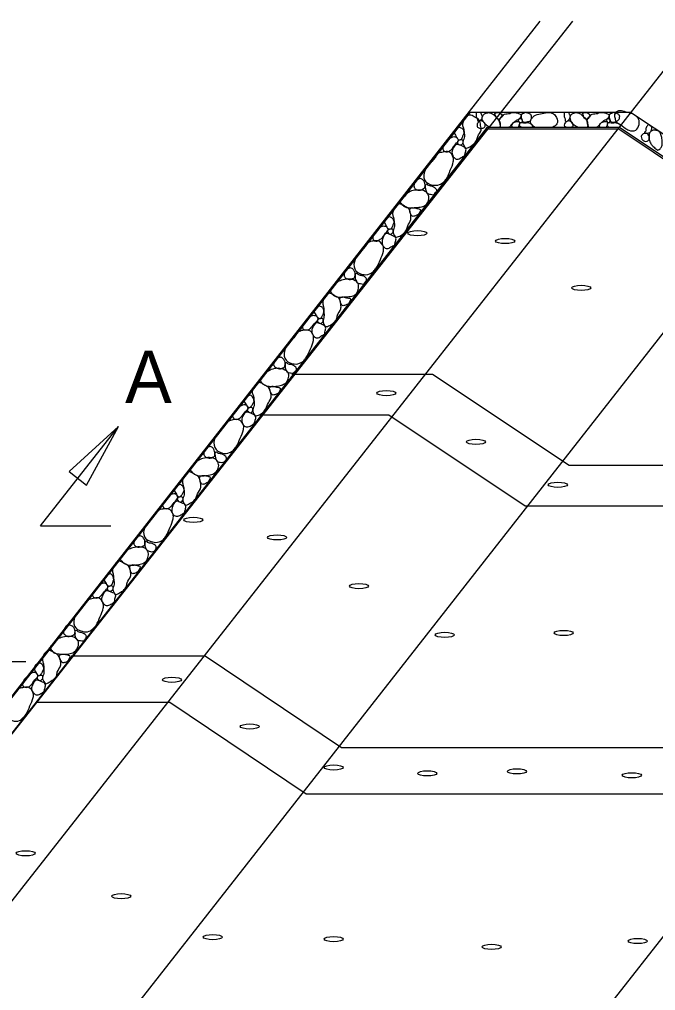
# Model space of a CAD drawing. Extents: x 1.7 to 16.3, y 0.2 to 10.2.
# Drawn here: x 3.198 to 4.708, y 7.39 to 9.695 of the extents above; entities that cross this region are included whole.
import ezdxf

# ---------------------------------------------------------------- set-up
doc = ezdxf.new("R2010")
doc.units = 0
for name, color, linetype in [('SD_P_Dimension Lines', 7, 'Continuous'), ('SD_P_Dimension Text', 7, 'Continuous'), ('SD_P_Prop Object Lines', 7, 'Continuous'), ('SD_P_Shading', 7, 'Continuous'), ('SD_X_Exist Hidden Lines', 7, 'Continuous')]:
    doc.layers.add(name, color=color, linetype=linetype)

msp = doc.modelspace()

# ---------------------------------------------------------------- linework, layer by layer
at = {"layer": 'SD_P_Dimension Lines'}
for p, q in [((3.248, 8.493), (3.433, 8.729)), ((3.433, 8.729), (3.316, 8.622)), ((3.357, 8.59), (3.433, 8.729)), ((3.316, 8.622), (3.357, 8.59)), ((3.248, 8.493), (3.415, 8.493)), ((2.857, 8.171), (3.213, 8.171))]:
    msp.add_line(p, q, dxfattribs=at)
at = {"layer": 'SD_P_Prop Object Lines'}
for p, q in [((2.417, 7.113), (4.434, 9.691)), ((2.483, 7.113), (4.512, 9.691)), ((3.001, 7.375), (4.823, 9.695)), ((2.587, 7.329), (4.269, 9.475)), ((3.331, 7.171), (5.145, 9.485)), ((4.269, 9.475), (4.649, 9.475)), ((4.269, 9.475), (4.649, 9.475)), ((4.463, 7.183), (6.261, 9.473)), ((4.649, 9.475), (4.975, 9.257)), ((4.649, 9.475), (4.975, 9.257)), ((2.695, 7.383), (4.309, 9.439)), ((2.695, 7.383), (4.309, 9.439)), ((4.309, 9.439), (4.623, 9.439)), ((4.623, 9.439), (4.949, 9.221)), ((3.769, 8.757), (4.075, 8.757)), ((4.075, 8.757), (4.399, 8.541)), ((4.399, 8.541), (5.517, 8.541)), ((3.239, 8.075), (3.555, 8.075)), ((3.555, 8.075), (3.879, 7.857)), ((3.879, 7.857), (4.995, 7.857))]:
    msp.add_line(p, q, dxfattribs=at)
for centre in [(4.143, 9.1876), (4.3512, 9.1691), (4.5317, 9.058), (4.069, 8.8081), (4.2818, 8.6925), (4.4762, 8.5907), (3.6109, 8.5074), (3.8098, 8.4658), (4.0042, 8.3501), (4.2078, 8.2344), (4.49, 8.239), (3.5601, 8.1279), (3.745, 8.017), (3.9441, 7.9197), (4.1662, 7.9058), (4.3791, 7.9105), (4.6519, 7.9012), (3.2129, 7.7161), (3.4397, 7.6143), (3.6572, 7.5172), (3.9441, 7.5125), (4.6659, 7.5079), (4.3189, 7.494)]:
    msp.add_ellipse(centre, major_axis=(-0.0228, 0), ratio=0.269294, dxfattribs=at)
for points in [[(4.282, 9.471), (4.283, 9.473), (4.288, 9.474), (4.293, 9.473), (4.295, 9.47), (4.297, 9.466), (4.297, 9.461), (4.293, 9.456), (4.291, 9.454), (4.288, 9.453), (4.286, 9.454), (4.286, 9.456), (4.283, 9.462), (4.282, 9.467), (4.282, 9.471)], [(4.315, 9.439), (4.311, 9.441), (4.303, 9.448), (4.297, 9.459), (4.298, 9.466), (4.304, 9.472), (4.312, 9.474)], [(4.312, 9.474), (4.319, 9.472), (4.327, 9.466), (4.334, 9.458), (4.339, 9.449), (4.339, 9.442), (4.338, 9.439)], [(4.335, 9.474), (4.34, 9.472), (4.344, 9.468), (4.342, 9.464), (4.337, 9.458), (4.335, 9.458), (4.331, 9.461), (4.328, 9.467), (4.327, 9.472), (4.335, 9.474), (4.334, 9.474)], [(4.341, 9.439), (4.339, 9.447), (4.338, 9.456), (4.344, 9.465), (4.35, 9.47), (4.362, 9.472), (4.368, 9.474), (4.376, 9.474)], [(4.376, 9.474), (4.383, 9.472), (4.389, 9.467), (4.388, 9.464), (4.385, 9.459), (4.377, 9.455), (4.371, 9.45), (4.365, 9.444), (4.362, 9.44), (4.36, 9.439)], [(4.4, 9.474), (4.407, 9.472), (4.413, 9.468), (4.414, 9.462), (4.411, 9.455), (4.403, 9.452), (4.394, 9.452), (4.39, 9.46), (4.39, 9.469), (4.395, 9.472), (4.4, 9.474)], [(4.422, 9.439), (4.418, 9.442), (4.412, 9.449), (4.415, 9.461), (4.42, 9.466), (4.435, 9.471), (4.451, 9.474), (4.458, 9.474)], [(4.458, 9.474), (4.466, 9.471), (4.473, 9.462), (4.474, 9.447), (4.464, 9.439)], [(4.491, 9.471), (4.492, 9.473), (4.497, 9.474), (4.502, 9.473), (4.504, 9.47), (4.506, 9.466), (4.505, 9.461), (4.502, 9.456), (4.499, 9.454), (4.497, 9.453), (4.494, 9.454), (4.494, 9.456), (4.492, 9.462), (4.491, 9.467), (4.491, 9.471)], [(4.524, 9.439), (4.52, 9.441), (4.511, 9.448), (4.506, 9.459), (4.506, 9.466), (4.512, 9.472), (4.521, 9.474)], [(4.521, 9.474), (4.528, 9.472), (4.535, 9.466), (4.543, 9.458), (4.547, 9.449), (4.547, 9.442), (4.546, 9.439)], [(4.544, 9.474), (4.549, 9.472), (4.552, 9.468), (4.551, 9.464), (4.546, 9.458), (4.544, 9.458), (4.539, 9.461), (4.537, 9.467), (4.535, 9.472), (4.544, 9.474), (4.543, 9.474)], [(4.55, 9.439), (4.547, 9.447), (4.546, 9.456), (4.552, 9.465), (4.558, 9.47), (4.57, 9.472), (4.576, 9.474), (4.585, 9.474)], [(4.585, 9.474), (4.592, 9.472), (4.598, 9.467), (4.597, 9.464), (4.594, 9.459), (4.586, 9.455), (4.58, 9.45), (4.574, 9.444), (4.57, 9.44), (4.569, 9.439)], [(4.609, 9.474), (4.616, 9.472), (4.622, 9.468), (4.623, 9.462), (4.619, 9.455), (4.612, 9.452), (4.603, 9.452), (4.599, 9.46), (4.599, 9.469), (4.604, 9.472), (4.609, 9.474)], [(4.663, 9.465), (4.668, 9.458), (4.669, 9.446), (4.661, 9.432), (4.645, 9.432), (4.636, 9.437), (4.622, 9.447), (4.615, 9.452), (4.612, 9.46), (4.611, 9.469), (4.62, 9.478), (4.627, 9.478), (4.642, 9.474), (4.657, 9.469), (4.663, 9.465)], [(4.276, 9.399), (4.267, 9.393), (4.257, 9.39), (4.254, 9.395), (4.251, 9.401), (4.254, 9.414), (4.254, 9.425), (4.252, 9.437), (4.25, 9.445), (4.252, 9.454), (4.26, 9.465), (4.267, 9.468), (4.278, 9.464), (4.289, 9.457), (4.293, 9.443), (4.294, 9.432), (4.286, 9.417), (4.283, 9.408), (4.276, 9.399)], [(4.293, 9.455), (4.3, 9.452), (4.304, 9.444), (4.303, 9.44), (4.298, 9.437), (4.29, 9.437), (4.285, 9.441), (4.285, 9.447), (4.291, 9.454), (4.293, 9.455)], [(4.369, 9.439), (4.368, 9.44), (4.368, 9.446), (4.371, 9.45)], [(4.371, 9.45), (4.376, 9.452), (4.381, 9.453), (4.384, 9.452), (4.386, 9.449), (4.384, 9.444), (4.383, 9.441), (4.382, 9.439)], [(4.385, 9.459), (4.389, 9.459), (4.392, 9.456), (4.392, 9.453), (4.389, 9.45), (4.384, 9.452), (4.382, 9.456), (4.385, 9.459)], [(4.39, 9.439), (4.387, 9.441), (4.385, 9.446), (4.388, 9.45), (4.392, 9.45), (4.404, 9.45)], [(4.404, 9.45), (4.41, 9.449), (4.415, 9.445), (4.416, 9.441), (4.415, 9.439)], [(4.496, 9.439), (4.493, 9.441), (4.493, 9.447), (4.499, 9.454), (4.502, 9.455)], [(4.502, 9.455), (4.509, 9.452), (4.512, 9.444), (4.511, 9.44), (4.509, 9.439)], [(4.577, 9.439), (4.576, 9.44), (4.576, 9.446), (4.58, 9.45)], [(4.58, 9.45), (4.585, 9.452), (4.589, 9.453), (4.593, 9.452), (4.594, 9.449), (4.593, 9.444), (4.592, 9.441), (4.591, 9.439)], [(4.594, 9.459), (4.598, 9.459), (4.6, 9.456), (4.6, 9.453), (4.598, 9.45), (4.593, 9.452), (4.591, 9.456), (4.594, 9.459)], [(4.597, 9.439), (4.595, 9.441), (4.594, 9.446), (4.596, 9.45), (4.6, 9.45), (4.612, 9.45)], [(4.612, 9.45), (4.618, 9.449), (4.624, 9.445), (4.624, 9.441), (4.623, 9.439)], [(4.254, 9.425), (4.251, 9.419), (4.248, 9.412), (4.244, 9.409), (4.24, 9.41), (4.236, 9.415), (4.233, 9.42), (4.231, 9.426), (4.233, 9.431), (4.24, 9.438), (4.245, 9.438), (4.252, 9.433), (4.254, 9.425)], [(4.689, 9.443), (4.691, 9.445), (4.695, 9.443), (4.699, 9.439), (4.699, 9.435), (4.698, 9.431), (4.695, 9.427), (4.69, 9.425), (4.686, 9.425), (4.683, 9.425), (4.682, 9.427), (4.684, 9.429), (4.685, 9.436), (4.687, 9.44), (4.689, 9.443)], [(4.716, 9.43), (4.72, 9.424), (4.723, 9.415), (4.724, 9.404), (4.723, 9.394), (4.719, 9.388), (4.714, 9.385), (4.709, 9.388), (4.701, 9.395), (4.696, 9.402), (4.693, 9.413), (4.694, 9.425), (4.699, 9.431), (4.707, 9.432), (4.716, 9.43)], [(4.226, 9.389), (4.219, 9.383), (4.21, 9.381), (4.205, 9.384), (4.203, 9.39), (4.205, 9.395), (4.217, 9.41), (4.23, 9.416), (4.238, 9.413), (4.24, 9.407), (4.236, 9.402), (4.226, 9.389)], [(4.251, 9.401), (4.248, 9.398), (4.243, 9.397), (4.239, 9.4), (4.238, 9.405), (4.244, 9.409), (4.251, 9.408), (4.251, 9.401)], [(4.689, 9.424), (4.693, 9.417), (4.692, 9.409), (4.688, 9.406), (4.682, 9.406), (4.676, 9.411), (4.674, 9.417), (4.677, 9.422), (4.686, 9.425), (4.689, 9.424)], [(4.205, 9.309), (4.195, 9.303), (4.179, 9.302), (4.16, 9.314), (4.161, 9.337), (4.169, 9.35), (4.185, 9.367), (4.192, 9.377), (4.204, 9.38), (4.217, 9.381), (4.228, 9.367), (4.228, 9.357), (4.221, 9.337), (4.212, 9.317), (4.205, 9.309)], [(4.255, 9.372), (4.247, 9.367), (4.237, 9.363), (4.23, 9.367), (4.225, 9.377), (4.227, 9.388), (4.236, 9.398), (4.248, 9.395), (4.258, 9.388), (4.257, 9.38), (4.255, 9.372)], [(4.16, 9.295), (4.15, 9.29), (4.139, 9.292), (4.135, 9.298), (4.136, 9.306), (4.143, 9.315), (4.152, 9.317), (4.158, 9.312), (4.161, 9.299), (4.16, 9.295)], [(4.165, 9.257), (4.156, 9.251), (4.143, 9.249), (4.128, 9.248), (4.114, 9.25), (4.106, 9.256), (4.102, 9.264), (4.107, 9.27), (4.118, 9.281), (4.129, 9.288), (4.144, 9.29), (4.161, 9.287), (4.168, 9.28), (4.17, 9.269), (4.165, 9.257)], [(4.187, 9.293), (4.189, 9.29), (4.186, 9.284), (4.18, 9.279), (4.174, 9.28), (4.169, 9.281), (4.164, 9.286), (4.162, 9.294), (4.161, 9.299), (4.162, 9.302), (4.165, 9.304), (4.168, 9.302), (4.177, 9.299), (4.183, 9.296), (4.187, 9.293)], [(4.11, 9.187), (4.101, 9.181), (4.091, 9.179), (4.088, 9.183), (4.085, 9.19), (4.088, 9.202), (4.088, 9.213), (4.086, 9.225), (4.084, 9.233), (4.086, 9.242), (4.094, 9.253), (4.1, 9.257), (4.112, 9.252), (4.123, 9.245), (4.127, 9.231), (4.127, 9.22), (4.12, 9.205), (4.117, 9.196), (4.11, 9.187)], [(4.145, 9.232), (4.138, 9.229), (4.131, 9.228), (4.127, 9.233), (4.125, 9.244), (4.127, 9.247), (4.135, 9.248), (4.144, 9.246), (4.15, 9.243), (4.145, 9.232), (4.146, 9.233)], [(4.088, 9.213), (4.085, 9.207), (4.082, 9.2), (4.077, 9.197), (4.074, 9.198), (4.069, 9.204), (4.067, 9.208), (4.065, 9.214), (4.067, 9.219), (4.074, 9.226), (4.079, 9.226), (4.085, 9.221), (4.088, 9.213)], [(4.06, 9.177), (4.053, 9.172), (4.044, 9.169), (4.038, 9.172), (4.037, 9.178), (4.039, 9.183), (4.051, 9.199), (4.063, 9.204), (4.071, 9.201), (4.073, 9.195), (4.07, 9.191), (4.06, 9.177)], [(4.085, 9.19), (4.081, 9.186), (4.077, 9.185), (4.073, 9.189), (4.072, 9.193), (4.077, 9.197), (4.085, 9.196), (4.085, 9.19)], [(4.089, 9.16), (4.08, 9.155), (4.071, 9.151), (4.063, 9.155), (4.059, 9.165), (4.061, 9.176), (4.069, 9.187), (4.081, 9.183), (4.092, 9.176), (4.091, 9.168), (4.089, 9.16)], [(4.039, 9.097), (4.029, 9.091), (4.012, 9.09), (3.994, 9.103), (3.995, 9.125), (4.003, 9.138), (4.019, 9.156), (4.026, 9.165), (4.038, 9.169), (4.051, 9.169), (4.062, 9.155), (4.062, 9.145), (4.055, 9.125), (4.045, 9.105), (4.039, 9.097)], [(3.994, 9.083), (3.984, 9.078), (3.973, 9.081), (3.969, 9.086), (3.97, 9.094), (3.977, 9.103), (3.986, 9.105), (3.992, 9.1), (3.995, 9.087), (3.994, 9.083)], [(4.021, 9.081), (4.022, 9.078), (4.019, 9.072), (4.014, 9.067), (4.008, 9.068), (4.002, 9.069), (3.998, 9.074), (3.995, 9.082), (3.995, 9.087), (3.996, 9.091), (3.999, 9.092), (4.002, 9.09), (4.01, 9.087), (4.017, 9.085), (4.021, 9.081)], [(3.999, 9.045), (3.99, 9.039), (3.977, 9.037), (3.961, 9.036), (3.948, 9.038), (3.94, 9.044), (3.936, 9.052), (3.941, 9.059), (3.951, 9.07), (3.963, 9.076), (3.978, 9.079), (3.995, 9.075), (4.002, 9.068), (4.003, 9.057), (3.999, 9.045)], [(3.944, 8.975), (3.935, 8.969), (3.924, 8.967), (3.921, 8.971), (3.919, 8.978), (3.921, 8.99), (3.921, 9.001), (3.92, 9.013), (3.918, 9.021), (3.92, 9.03), (3.928, 9.041), (3.934, 9.045), (3.945, 9.04), (3.957, 9.033), (3.961, 9.019), (3.961, 9.008), (3.953, 8.993), (3.951, 8.984), (3.944, 8.975)], [(3.979, 9.02), (3.972, 9.017), (3.965, 9.016), (3.961, 9.022), (3.959, 9.032), (3.96, 9.035), (3.969, 9.036), (3.977, 9.034), (3.984, 9.031), (3.979, 9.02), (3.98, 9.021)], [(3.921, 9.001), (3.919, 8.995), (3.916, 8.989), (3.911, 8.985), (3.908, 8.986), (3.903, 8.992), (3.9, 8.996), (3.898, 9.002), (3.9, 9.007), (3.908, 9.014), (3.913, 9.014), (3.919, 9.009), (3.921, 9.001)], [(3.893, 8.966), (3.887, 8.96), (3.878, 8.958), (3.872, 8.96), (3.87, 8.966), (3.873, 8.971), (3.885, 8.987), (3.897, 8.992), (3.905, 8.989), (3.907, 8.983), (3.904, 8.979), (3.893, 8.966)], [(3.923, 8.949), (3.914, 8.943), (3.905, 8.939), (3.897, 8.943), (3.892, 8.953), (3.895, 8.965), (3.903, 8.975), (3.915, 8.972), (3.925, 8.964), (3.924, 8.956), (3.923, 8.949)], [(3.919, 8.978), (3.915, 8.974), (3.91, 8.974), (3.906, 8.977), (3.906, 8.981), (3.911, 8.985), (3.919, 8.984), (3.919, 8.978)], [(3.873, 8.885), (3.863, 8.879), (3.846, 8.878), (3.828, 8.891), (3.829, 8.913), (3.837, 8.926), (3.853, 8.944), (3.86, 8.953), (3.871, 8.957), (3.885, 8.957), (3.896, 8.944), (3.896, 8.933), (3.889, 8.913), (3.879, 8.893), (3.873, 8.885)], [(3.828, 8.871), (3.818, 8.866), (3.807, 8.869), (3.802, 8.874), (3.803, 8.882), (3.81, 8.891), (3.819, 8.893), (3.826, 8.888), (3.829, 8.875), (3.828, 8.871)], [(3.854, 8.87), (3.856, 8.866), (3.853, 8.86), (3.848, 8.856), (3.842, 8.856), (3.836, 8.857), (3.831, 8.862), (3.829, 8.87), (3.829, 8.875), (3.829, 8.879), (3.833, 8.88), (3.835, 8.878), (3.844, 8.876), (3.85, 8.873), (3.854, 8.87)], [(3.832, 8.833), (3.823, 8.828), (3.811, 8.825), (3.795, 8.824), (3.781, 8.827), (3.774, 8.832), (3.77, 8.84), (3.775, 8.847), (3.785, 8.858), (3.796, 8.864), (3.812, 8.867), (3.828, 8.863), (3.836, 8.857), (3.837, 8.845), (3.832, 8.833)], [(3.777, 8.763), (3.768, 8.757), (3.758, 8.755), (3.755, 8.759), (3.752, 8.766), (3.755, 8.778), (3.755, 8.789), (3.754, 8.801), (3.751, 8.809), (3.753, 8.819), (3.761, 8.829), (3.768, 8.833), (3.779, 8.828), (3.79, 8.821), (3.795, 8.807), (3.795, 8.796), (3.787, 8.781), (3.784, 8.773), (3.777, 8.763)], [(3.813, 8.808), (3.806, 8.805), (3.799, 8.804), (3.795, 8.81), (3.792, 8.82), (3.794, 8.823), (3.802, 8.824), (3.811, 8.822), (3.817, 8.82), (3.813, 8.808), (3.814, 8.81)], [(3.755, 8.789), (3.752, 8.783), (3.749, 8.777), (3.745, 8.774), (3.741, 8.774), (3.737, 8.78), (3.734, 8.784), (3.732, 8.79), (3.734, 8.795), (3.741, 8.802), (3.746, 8.803), (3.753, 8.797), (3.755, 8.789)], [(3.727, 8.754), (3.72, 8.748), (3.711, 8.746), (3.706, 8.749), (3.704, 8.755), (3.706, 8.759), (3.719, 8.775), (3.731, 8.78), (3.739, 8.778), (3.741, 8.771), (3.737, 8.767), (3.727, 8.754)], [(3.756, 8.737), (3.748, 8.731), (3.738, 8.728), (3.731, 8.731), (3.726, 8.741), (3.728, 8.753), (3.737, 8.763), (3.749, 8.76), (3.759, 8.752), (3.758, 8.744), (3.756, 8.737)], [(3.752, 8.766), (3.749, 8.762), (3.744, 8.762), (3.74, 8.765), (3.739, 8.769), (3.745, 8.774), (3.752, 8.772), (3.752, 8.766)], [(3.706, 8.673), (3.697, 8.667), (3.68, 8.666), (3.662, 8.679), (3.662, 8.702), (3.67, 8.714), (3.686, 8.732), (3.694, 8.741), (3.705, 8.745), (3.718, 8.745), (3.73, 8.732), (3.73, 8.722), (3.722, 8.701), (3.713, 8.681), (3.706, 8.673)], [(3.662, 8.659), (3.651, 8.654), (3.64, 8.657), (3.636, 8.662), (3.637, 8.67), (3.644, 8.679), (3.653, 8.681), (3.659, 8.676), (3.662, 8.663), (3.662, 8.659)], [(3.688, 8.658), (3.69, 8.654), (3.687, 8.648), (3.681, 8.644), (3.675, 8.644), (3.67, 8.645), (3.665, 8.65), (3.663, 8.658), (3.662, 8.663), (3.663, 8.667), (3.666, 8.668), (3.669, 8.666), (3.678, 8.664), (3.684, 8.661), (3.688, 8.658)], [(3.666, 8.622), (3.657, 8.616), (3.644, 8.613), (3.629, 8.612), (3.615, 8.615), (3.608, 8.62), (3.604, 8.628), (3.608, 8.635), (3.619, 8.646), (3.63, 8.652), (3.645, 8.655), (3.662, 8.652), (3.669, 8.645), (3.671, 8.633), (3.666, 8.622)], [(3.611, 8.551), (3.602, 8.546), (3.592, 8.543), (3.589, 8.547), (3.586, 8.554), (3.589, 8.567), (3.589, 8.577), (3.587, 8.589), (3.585, 8.597), (3.587, 8.607), (3.595, 8.617), (3.601, 8.621), (3.613, 8.616), (3.624, 8.609), (3.628, 8.595), (3.629, 8.585), (3.621, 8.569), (3.618, 8.561), (3.611, 8.551)], [(3.646, 8.597), (3.639, 8.593), (3.632, 8.592), (3.628, 8.598), (3.626, 8.608), (3.628, 8.611), (3.636, 8.613), (3.645, 8.611), (3.651, 8.608), (3.646, 8.597), (3.647, 8.598)], [(3.589, 8.577), (3.586, 8.571), (3.583, 8.565), (3.579, 8.562), (3.575, 8.563), (3.571, 8.568), (3.568, 8.573), (3.566, 8.578), (3.568, 8.583), (3.575, 8.59), (3.58, 8.591), (3.587, 8.586), (3.589, 8.577)], [(3.561, 8.542), (3.554, 8.536), (3.545, 8.534), (3.54, 8.537), (3.538, 8.543), (3.54, 8.547), (3.552, 8.563), (3.565, 8.569), (3.572, 8.566), (3.574, 8.56), (3.571, 8.555), (3.561, 8.542)], [(3.59, 8.525), (3.581, 8.519), (3.572, 8.516), (3.564, 8.519), (3.56, 8.53), (3.562, 8.541), (3.57, 8.551), (3.583, 8.548), (3.593, 8.541), (3.592, 8.532), (3.59, 8.525)], [(3.586, 8.554), (3.582, 8.55), (3.578, 8.55), (3.574, 8.553), (3.573, 8.558), (3.579, 8.562), (3.586, 8.56), (3.586, 8.554)], [(3.54, 8.461), (3.53, 8.455), (3.514, 8.455), (3.495, 8.467), (3.496, 8.49), (3.504, 8.502), (3.52, 8.52), (3.527, 8.529), (3.539, 8.533), (3.552, 8.533), (3.563, 8.52), (3.563, 8.51), (3.556, 8.49), (3.546, 8.469), (3.54, 8.461)], [(3.495, 8.447), (3.485, 8.443), (3.474, 8.445), (3.47, 8.45), (3.471, 8.458), (3.478, 8.467), (3.487, 8.469), (3.493, 8.464), (3.496, 8.451), (3.495, 8.447)], [(3.5, 8.41), (3.491, 8.404), (3.478, 8.401), (3.463, 8.4), (3.449, 8.403), (3.441, 8.409), (3.437, 8.416), (3.442, 8.423), (3.452, 8.434), (3.464, 8.44), (3.479, 8.443), (3.496, 8.44), (3.503, 8.433), (3.504, 8.421), (3.5, 8.41)], [(3.522, 8.446), (3.523, 8.442), (3.521, 8.436), (3.515, 8.432), (3.509, 8.432), (3.504, 8.434), (3.499, 8.438), (3.496, 8.446), (3.496, 8.451), (3.497, 8.455), (3.5, 8.457), (3.503, 8.454), (3.511, 8.452), (3.518, 8.449), (3.522, 8.446)], [(3.445, 8.34), (3.436, 8.334), (3.425, 8.331), (3.422, 8.336), (3.42, 8.342), (3.423, 8.355), (3.422, 8.366), (3.421, 8.377), (3.419, 8.386), (3.421, 8.395), (3.429, 8.406), (3.435, 8.409), (3.446, 8.405), (3.458, 8.397), (3.462, 8.383), (3.462, 8.373), (3.454, 8.358), (3.452, 8.349), (3.445, 8.34)], [(3.48, 8.385), (3.473, 8.381), (3.466, 8.38), (3.462, 8.386), (3.46, 8.396), (3.462, 8.399), (3.47, 8.401), (3.478, 8.399), (3.485, 8.396), (3.48, 8.385), (3.481, 8.386)], [(3.422, 8.366), (3.42, 8.359), (3.417, 8.353), (3.412, 8.35), (3.409, 8.351), (3.404, 8.356), (3.401, 8.361), (3.399, 8.366), (3.401, 8.371), (3.409, 8.378), (3.414, 8.379), (3.42, 8.374), (3.422, 8.366)], [(3.394, 8.33), (3.388, 8.324), (3.379, 8.322), (3.373, 8.325), (3.371, 8.331), (3.374, 8.336), (3.386, 8.351), (3.398, 8.357), (3.406, 8.354), (3.408, 8.348), (3.405, 8.343), (3.394, 8.33)], [(3.42, 8.342), (3.416, 8.339), (3.411, 8.338), (3.407, 8.341), (3.407, 8.346), (3.412, 8.35), (3.42, 8.349), (3.42, 8.342)], [(3.374, 8.25), (3.364, 8.243), (3.347, 8.243), (3.329, 8.255), (3.33, 8.278), (3.338, 8.291), (3.354, 8.308), (3.361, 8.317), (3.373, 8.321), (3.386, 8.322), (3.397, 8.308), (3.397, 8.298), (3.39, 8.278), (3.38, 8.257), (3.374, 8.25)], [(3.424, 8.313), (3.415, 8.307), (3.406, 8.304), (3.398, 8.308), (3.393, 8.318), (3.396, 8.329), (3.404, 8.339), (3.416, 8.336), (3.427, 8.329), (3.425, 8.32), (3.424, 8.313)], [(3.329, 8.236), (3.319, 8.231), (3.308, 8.233), (3.303, 8.239), (3.304, 8.247), (3.311, 8.256), (3.32, 8.257), (3.327, 8.252), (3.33, 8.239), (3.329, 8.236)], [(3.333, 8.198), (3.325, 8.192), (3.312, 8.189), (3.296, 8.189), (3.282, 8.191), (3.275, 8.197), (3.271, 8.205), (3.276, 8.211), (3.286, 8.222), (3.297, 8.228), (3.313, 8.231), (3.329, 8.228), (3.337, 8.221), (3.338, 8.209), (3.333, 8.198)], [(3.356, 8.234), (3.357, 8.231), (3.354, 8.224), (3.349, 8.22), (3.343, 8.221), (3.337, 8.222), (3.332, 8.226), (3.33, 8.235), (3.33, 8.239), (3.33, 8.243), (3.334, 8.245), (3.336, 8.243), (3.345, 8.24), (3.352, 8.237), (3.356, 8.234)], [(3.278, 8.128), (3.269, 8.122), (3.259, 8.119), (3.256, 8.124), (3.253, 8.13), (3.256, 8.143), (3.256, 8.154), (3.255, 8.166), (3.253, 8.174), (3.254, 8.183), (3.262, 8.194), (3.269, 8.197), (3.28, 8.193), (3.291, 8.185), (3.296, 8.172), (3.296, 8.161), (3.288, 8.146), (3.286, 8.137), (3.278, 8.128)], [(3.314, 8.173), (3.307, 8.169), (3.3, 8.169), (3.296, 8.174), (3.293, 8.185), (3.295, 8.187), (3.303, 8.189), (3.312, 8.187), (3.318, 8.184), (3.314, 8.173), (3.315, 8.174)], [(3.256, 8.154), (3.253, 8.147), (3.25, 8.141), (3.246, 8.138), (3.242, 8.139), (3.238, 8.144), (3.235, 8.149), (3.233, 8.155), (3.235, 8.16), (3.243, 8.167), (3.247, 8.167), (3.254, 8.162), (3.256, 8.154)], [(3.228, 8.118), (3.222, 8.112), (3.212, 8.11), (3.207, 8.113), (3.205, 8.119), (3.207, 8.124), (3.22, 8.139), (3.232, 8.145), (3.24, 8.142), (3.242, 8.136), (3.238, 8.131), (3.228, 8.118)], [(3.253, 8.13), (3.25, 8.127), (3.245, 8.126), (3.241, 8.129), (3.24, 8.134), (3.246, 8.138), (3.253, 8.137), (3.253, 8.13)], [(3.257, 8.101), (3.249, 8.095), (3.24, 8.092), (3.232, 8.096), (3.227, 8.106), (3.23, 8.117), (3.238, 8.127), (3.25, 8.124), (3.26, 8.117), (3.259, 8.109), (3.257, 8.101)], [(3.207, 8.038), (3.198, 8.031), (3.181, 8.031), (3.163, 8.043), (3.164, 8.066), (3.172, 8.079), (3.187, 8.096), (3.195, 8.106), (3.206, 8.109), (3.219, 8.11), (3.231, 8.096), (3.231, 8.086), (3.223, 8.066), (3.214, 8.046), (3.207, 8.038)]]:
    msp.add_spline(points, degree=3, dxfattribs=at)
at = {"layer": 'SD_P_Shading'}
msp.add_lwpolyline([(2.693, 7.379), (4.307, 9.435), (4.621, 9.435), (4.947, 9.217), (6.065, 9.221), (6.627, 9.439), (6.674, 9.439), (5.065, 7.383), (4.991, 7.383), (4.381, 7.167), (3.313, 7.167), (2.999, 7.371)], close=True, dxfattribs=at)
at = {"layer": 'SD_X_Exist Hidden Lines'}
for p, q in [((3.845, 8.853), (4.179, 8.853)), ((4.179, 8.853), (4.503, 8.637)), ((4.503, 8.637), (5.573, 8.637)), ((3.321, 8.185), (3.639, 8.185)), ((3.639, 8.185), (3.963, 7.967)), ((3.963, 7.967), (5.035, 7.967))]:
    msp.add_line(p, q, dxfattribs=at)

# ---------------------------------------------------------------- texts
at = {"layer": 'SD_P_Dimension Text'}
msp.add_text('A', height=0.124, dxfattribs=at).set_placement((3.449, 8.785))

doc.saveas('drawing.dxf')
